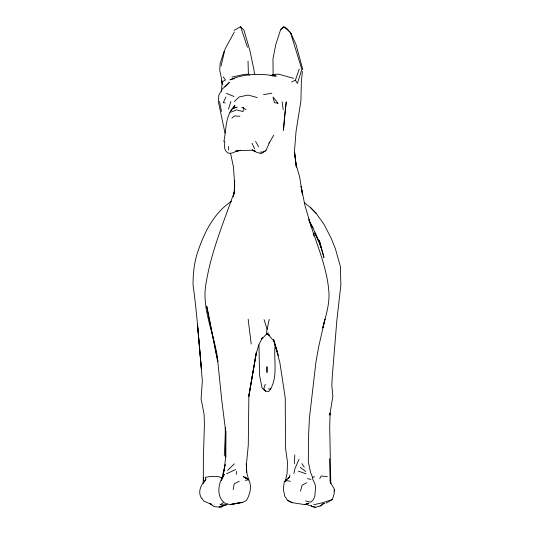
<?xml version="1.0" encoding="UTF-8"?>
<svg xmlns="http://www.w3.org/2000/svg" width="534" height="534" viewBox="0 0 534 534"><rect width="100%" height="100%" fill="white"/><g stroke="black" fill="none" stroke-linecap="round" stroke-linejoin="round"><path stroke-width="0.8" d="M225.728 457.518L225.782 431.065L225.708 456.31L224.434 468.652L223.299 474.325M275.123 345.211C273.368 360.003 278.801 378.806 268.822 391.415L265.612 391.202L262.06 388.145L259.571 375.275L258.97 344.951M228.492 150.007L228.525 146.429M234.346 190.585L234.66 180.859L234.346 190.585L233.351 196.839L234.693 190.411M203.487 477.79L203.234 483.183L205.857 479.585L205.296 477.396L210.489 476.461L218.159 476.461L222.524 478.184M224.3 455.869L225.622 427.714M294.394 463.679L294.815 454.915M330.146 481.902L334.397 489.324L334.144 493.743L332.428 499.47L326.08 503.168M241.622 107.321L243.384 107.714L243.117 111.559L236.415 109.864L231.349 112.013M224.794 141.216L224.347 146.903L225.348 150.328L227.678 152.904C232.35 154.7 235.801 150.388 240.313 150.281L235.501 151.289L240.634 150.541L251.461 150.214L255.365 151.289L252.135 149.827L256.747 152.35L261.079 153.612L265.925 150.581L269.697 142.057L273.768 135.095M288.146 478.497L289.702 476.942L289.862 474.98M248.657 479.766L246.741 472.583L246.354 465.161L248.27 445.269L248.871 396.462L256.3 352.754L248.731 396.402L256.193 353.535L258.93 344.517L262.561 337.575L261.373 339.397L267.067 333.516L268.489 332.916M302.424 71.422L301.336 81.896L300.909 100.993L296.03 131.544L294.501 150.842L296.35 167.115L294.514 152.537L296.076 164.759L299.634 176.841L302.531 194.823L301.076 186.306L304.967 205.523L311.375 227.29M285.196 481.421L287.152 473.164L287.446 461.89L285.49 447.732L285.243 397.843L279.869 362.639L273.615 339.591L277.393 351.979M334.157 491.207L334.397 489.324M223.853 141.577C226.256 130.583 225.134 117.687 232.55 108.422L237.003 107.214L232.55 108.422M236.228 474.285L236.729 471.362M225.148 464.76L221.316 480.527L224.313 474.446C217.972 482.582 215.676 497.468 225.688 503.716L230.361 504.53L242.162 502.534L246.348 500.552C250.072 494.444 252.101 486.501 248.797 479.779L245.106 477.082L246.101 478.351M233.151 489.625L234.212 483.864L239.279 481.254M223.713 472.016L225.101 464.84M277.306 351.913L273.762 340.886L266.453 332.622L269.209 319.339M221.45 91.394L222.144 81.996L219.728 70.074L220.121 63.613L224.073 51.291M293.88 473.464L294.901 468.772L299.02 459.28M221.076 65.969L225.054 49.001L234.359 31.947M234.646 190.057L233.939 192.988C223.579 222.384 211.351 251.454 206.211 282.366C200.777 309.293 215.262 335.078 217.905 361.558L206.725 306.156L217.932 362.82L221.617 399.005L225.228 427.881L225.662 457.531M300.508 491.2L302.05 485.259L306.616 482.776M228.479 109.143L230.862 101.46M265.264 384.333L263.816 388.598L265.612 391.202M291.631 81.942L295.375 80.22L299.254 69.093M225.915 97.008L223.279 102.688L225.248 102.935M319.726 478.597L321.174 475.981L327.382 476.655M233.131 107.828L234.953 105.178L229.82 112.38M271.866 75.634L273.114 73.999L272.961 58.94L275.764 44.642L280.443 30.171L283.708 26.767L286.932 28.522L291.537 34.096M205.857 479.585C201.104 484.451 197.313 491.881 201.572 498.289M268.782 143.185L269.697 142.057M287.112 479.539L284.275 481.641L283.34 489.344L284.809 496.233L287.472 500.325L292.111 502.661L304.587 504.583L308.872 503.182L304.587 504.583M224.947 86.848L229.373 82.443L222.344 89.051L218.847 95.065L218.353 101.667L225.008 133.12M227.544 470.461L234.339 463.832M234.246 101.553L239.285 96.888L248.21 95.059L257.328 97.615M231.869 118.134L234.359 115.978L239.879 116.232M223.279 505.645L219.2 506.853L226.129 504.97L227.357 503.962M289.702 476.942L284.275 481.641L286.758 480.66L290.363 481.301M224.307 505.077L221.41 507.3L213.987 506.592L209.635 503.429M280.737 29.317L283.708 26.767L290.423 32.387L295.929 44.282L302.798 69.58M311.355 505.531L312.216 506.713L315.467 507.253L320.086 506.025L322.623 504.376M320.086 506.025L324.378 503.288L322.242 504.003M223.265 502.754L220.081 504.723L226.129 504.97M265.925 150.581L263.743 151.856L260.078 152.19M233.992 30.391L240.62 26.7L243.991 30.224L249.979 50.89L254.097 70.588L254.491 74.667M231.582 201.231C213.086 213.266 203.227 234.593 196.759 254.958C193.955 264.764 193.008 274.957 193.054 285.123C196.959 312.917 198.842 340.932 201.411 368.867L197.493 324.532L202.346 380.849L201.084 398.751L204.121 414.451L204.395 424.79L203.374 458.866L203.3 483.183M272.767 75.461L274.756 74.38L278.454 74.106L293.58 78.338M226.61 473.725L235.721 469.506M332.428 499.47L322.97 502.668L313.785 504.723M270.771 75.621L274.756 74.38M312.257 477.483L314.533 476.782M234.633 78.538L229.9 79.82C244.432 73.385 260.779 73.492 276.205 76.055L272.313 75.935M231.97 77.07L244.398 74.38L248.397 74.199L249.411 75.261M235.501 151.289L236.322 151.122M263.522 94.631L271.879 93.21M245.306 480.333L248.797 479.779L243.364 476.682L248.797 479.779M268.442 388.952L271.045 388.926M307.477 478.638L310.908 479.445M305.602 500.939L310.668 502.18L313.198 499.864L314.84 496.233L315.594 487.182L315.1 484.471L312.77 479.305L312.477 477.062L310.581 472.623L308.325 461.803L308.485 437.132L309.44 417.935L315.961 361.838L318.738 346.513L324.986 319.138L322.796 327.896C325.8 315.647 330.059 303.359 328.777 290.556C326.668 265.632 315.801 242.656 308.899 218.88M315.467 507.253L308.372 505.117L306.569 503.789M298.439 471.148L306.049 473.805M269.717 335.312L266.326 333.93L267.067 333.516L269.063 334.765M226.369 93.296L233.992 96.48M287.472 500.325L292.111 502.661M210.069 503.368L211.998 504.61L203.561 500.945L201.945 498.289M300.201 467.297L305.782 471.522M243.384 107.714L246.054 109.764M304.307 202.613L310.835 207.88L316.448 213.7L324.151 224.594L331.214 238.324L335.372 248.67L340.398 266.479L340.866 285.002L336.861 320.293L332.181 377.625L331.828 385.528L332.869 396.115L329.778 415.112L330.099 413.036L329.712 427.233L330.786 483.063M310.835 207.88L316.448 213.7M223.292 76.989L225.482 79.946L222.144 81.996L222.471 83.618M301.93 463.605L304.226 467.13M295.375 80.22L297.385 83.397L301.884 69.407L290.423 32.387M309.5 221.623C315.888 232.857 320.8 245.026 323.951 257.568L319.305 240.454L321.595 248.817L318.164 239.786L314.766 232.891L318.751 241.361L314.78 233.251M308.792 220.362L313.084 227.971M255.572 141.383L258.603 146.757M252.028 143.239L254.605 148.933M240.62 26.7L247.422 47.266M277.813 353.488L278.574 355.858M313.144 233.578L313.885 235.894M264.063 319.652L267.154 329.405M230.514 153.198L233.465 166.948L234.58 183.603M221.376 80.541L222.438 84.505M329.511 458.706L330.119 480.033L330.82 483.263M219.527 101.513L221.477 111.419M282.112 101.72L283.18 109.704M248.15 319.172L251.214 344.029M330.119 480.033L330.426 483.243M246.741 472.583L246.281 463.585L246.354 465.161M248.03 61.196L248.397 74.199M266.993 366.845L266.993 372.331L266.993 366.845M284.589 116.105L283.427 130.296L286.231 101.881L284.589 116.105M234.633 503.709L230.361 504.53L242.122 502.334L234.633 503.709M277.92 103.269L274.403 102.628L273.054 96.961L277.92 103.269"/></g></svg>
